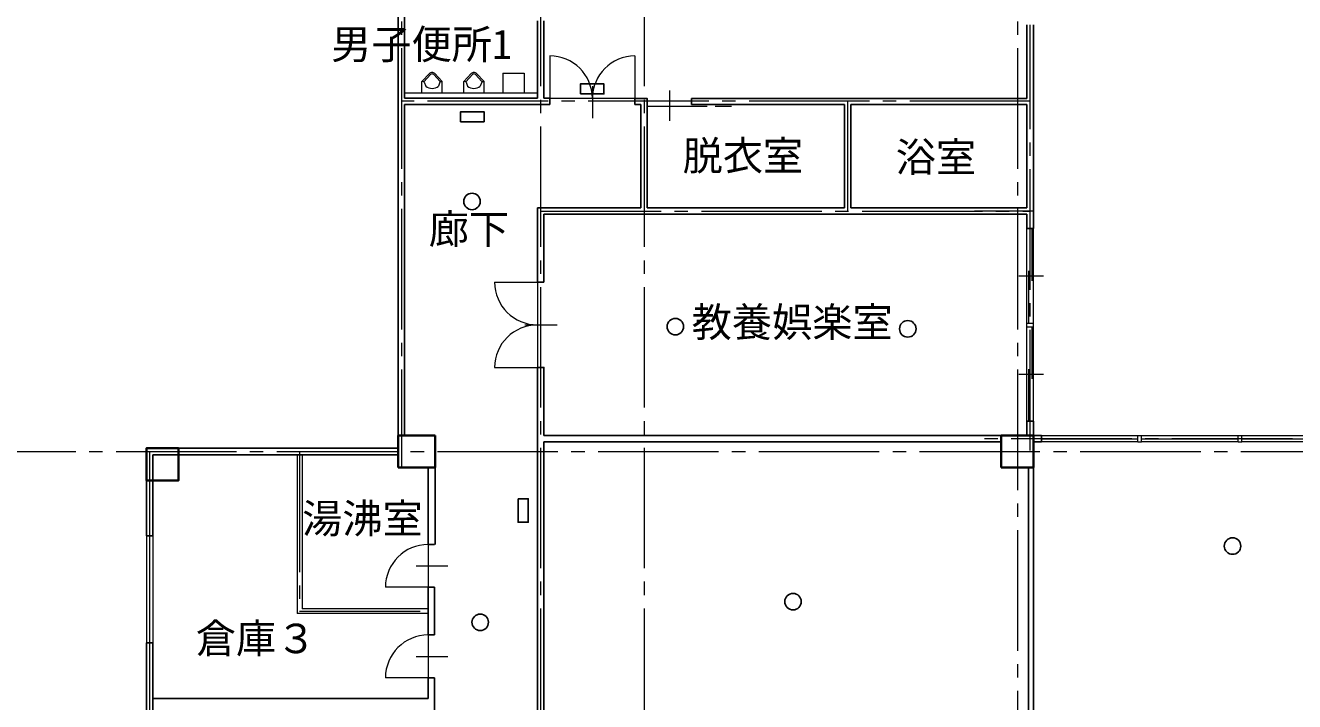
# Model space of a CAD drawing. Units: millimetres at full size, sheet at 1:250; details may follow other scales. Extents: x -229651 to 230101, y -162607 to 48650.
# Drawn here: x 107932 to 131628, y -118896 to -106268 of the extents above; entities that cross this region are included whole.
import ezdxf
from ezdxf.enums import TextEntityAlignment as Align

# ---------------------------------------------------------------- set-up
doc = ezdxf.new("R2010")
doc.units = ezdxf.units.MM
doc.header["$LTSCALE"] = 250
doc.linetypes.add('CHAIN2', pattern=[12, 9, -1, 1, -1])
doc.linetypes.add('DASHED1', pattern=[1.8, 1.2, -0.6])
for name, color, linetype, lineweight in [('1-0', 7, 'Continuous', 25), ('1-1', 4, 'Continuous', 18), ('1-3', 3, 'Continuous', 35), ('1-4', 2, 'Continuous', 25), ('E-0', 4, 'Continuous', 18), ('E-D', 4, 'Continuous', 25)]:
    doc.layers.add(name, color=color, linetype=linetype, lineweight=lineweight)
doc.styles.add('ＭＳ ゴシック', font='')
doc.styles.get('ＭＳ ゴシック').set_extended_font_data('MS Gothic')

msp = doc.modelspace()

# ---------------------------------------------------------------- linework, layer by layer
at = {"layer": '1-0'}
for p, q in [((114891.5, -113925.8), (114891.5, -76835.8)), ((115011.5, -107625.8), (115011.5, -91015.8)), ((117491.5, -106181.8), (117491.5, -107625.8)), ((117611.5, -106181.8), (117611.5, -107625.8)), ((126631.5, -107636.1), (126631.5, -106255.5)), ((126751.5, -109675.8), (126751.5, -106255.5)), ((115011.5, -107625.8), (117491.5, -107625.8)), ((115011.5, -107745.8), (117721.1, -107745.8)), ((115011.5, -113925.8), (115011.5, -107745.8)), ((117611.5, -107625.8), (117721.1, -107625.8)), ((117721.1, -107625.8), (117721.1, -107745.8)), ((119311.9, -107745.8), (119311.9, -107636.1)), ((120368.9, -107745.8), (120368.9, -107636.1)), ((120368.9, -107636.1), (126631.5, -107636.1)), ((120368.9, -107745.8), (123221.5, -107745.8)), ((123221.5, -107745.8), (123221.5, -109675.8)), ((123341.5, -107745.8), (123341.5, -109675.8)), ((123341.5, -107745.8), (126631.5, -107745.8)), ((126631.5, -109675.8), (126631.5, -107745.8)), ((117491.5, -109675.8), (117491.5, -111065.4)), ((117491.5, -109675.8), (119421.5, -109675.8)), ((119541.5, -109675.8), (123221.5, -109675.8)), ((123341.5, -109675.8), (126631.5, -109675.8)), ((126751.5, -109675.8), (126751.5, -110060.8)), ((117611.5, -109795.8), (117611.5, -111065.4)), ((117611.5, -109795.8), (126631.5, -109795.8)), ((126631.5, -109795.8), (126631.5, -110060.8)), ((126631.5, -110060.8), (126751.5, -110060.8)), ((117611.5, -111065.4), (117491.5, -111065.4)), ((117491.5, -112656.1), (117491.5, -123195.8)), ((126631.5, -113660.8), (126751.5, -113660.8)), ((126631.5, -113925.8), (126631.5, -113660.8)), ((126751.5, -113925.8), (126751.5, -113660.8)), ((126141.7, -113925.8), (117611.5, -113925.8)), ((126901.5, -113925.8), (126751.5, -113925.8)), ((110191.5, -114165.8), (114891.5, -114165.8)), ((110191.5, -114165.8), (110191.5, -115800.8)), ((126141.7, -114045.8), (117611.5, -114045.8)), ((117611.5, -114045.8), (117611.5, -123195.8)), ((110311.5, -114285.8), (114891.5, -114285.8)), ((110311.5, -115800.8), (110311.5, -114285.8)), ((115453.5, -115961.2), (115453.5, -114525.8)), ((115581.5, -114525.8), (115581.5, -115961.2)), ((126661.5, -114525.8), (126661.5, -122595.8)), ((126751.5, -114525.8), (126751.5, -122595.8)), ((110311.5, -115800.8), (110191.5, -115800.8)), ((115451.5, -115961.2), (115571.5, -115961.2)), ((115451.5, -116761.2), (115571.5, -116761.2)), ((115453.5, -116761.2), (115453.5, -117651.2)), ((115571.5, -117651.2), (115571.5, -116761.2)), ((115451.5, -117651.2), (115571.5, -117651.2)), ((110311.5, -117800.8), (110191.5, -117800.8)), ((110191.5, -117800.8), (110191.5, -122595.8)), ((110311.5, -122595.8), (110311.5, -117800.8)), ((115451.5, -118451.2), (115571.5, -118451.2)), ((115453.5, -118451.2), (115453.5, -118835.8)), ((115571.5, -121651.2), (115571.5, -118451.2)), ((110311.5, -118835.8), (115451.5, -118835.8))]:
    msp.add_line(p, q, dxfattribs=at)
for points in [[(119311.9, -107636.1), (119541.5, -107636.1), (119541.5, -109675.8)], [(119311.9, -107745.8), (119421.5, -107745.8), (119421.5, -109675.8)], [(117491.5, -112656.1), (117611.5, -112656.1), (117611.5, -113925.8)], [(126901.5, -113925.8), (126901.5, -114045.8), (126751.5, -114045.8)]]:
    msp.add_lwpolyline(points, dxfattribs=at)
at = {"layer": '1-1'}
for p, q in [((117721.1, -106836.1), (117721.1, -107636.1)), ((119311.9, -106836.1), (119311.9, -107636.1)), ((115335.1, -107315.8), (115474.1, -107167.8)), ((115335.1, -107525.8), (115335.1, -107315.8)), ((115360.7, -107315.8), (115335.1, -107315.8)), ((115372.6, -107319.7), (115496, -107188.4)), ((115379.7, -107329.4), (115405.1, -107405.8)), ((115674.8, -107316.7), (115554.3, -107188.4)), ((115715.1, -107315.8), (115576.2, -107167.8)), ((115670.6, -107329.4), (115645.1, -107405.8)), ((115689.6, -107315.8), (115715.1, -107315.8)), ((115715.1, -107525.8), (115715.1, -107315.8)), ((116115.1, -107315.8), (116254.1, -107167.8)), ((116115.1, -107525.8), (116115.1, -107315.8)), ((116140.7, -107315.8), (116115.1, -107315.8)), ((116152.6, -107319.7), (116276, -107188.4)), ((116159.7, -107329.4), (116185.1, -107405.8)), ((116454.8, -107316.7), (116334.3, -107188.4)), ((116495.1, -107315.8), (116356.2, -107167.8)), ((116450.6, -107329.4), (116425.1, -107405.8)), ((116469.6, -107315.8), (116495.1, -107315.8)), ((116495.1, -107525.8), (116495.1, -107315.8)), ((116844, -107162.9), (117244, -107162.9)), ((116844, -107162.9), (116844, -107512.9)), ((117244, -107162.9), (117244, -107512.9)), ((115011.5, -107525.8), (117491.5, -107525.8)), ((118516.5, -107401.2), (118516.5, -108001.2)), ((118516.5, -107401.2), (118516.5, -108001.2)), ((119956.4, -107483.6), (119956.4, -108051.3)), ((117721.1, -107625.8), (119311.9, -107625.8)), ((119557.2, -107774.5), (120362.3, -107774.5)), ((126631.5, -113660.8), (126631.5, -110060.8)), ((126721.5, -110060.8), (126721.5, -111036)), ((126751.5, -113660.8), (126751.5, -110060.8)), ((126661.5, -110850.6), (126661.5, -111825.8)), ((116691.5, -111065.4), (117491.5, -111065.4)), ((117491.5, -111065.4), (117491.5, -112656.1)), ((126476.4, -110943.3), (126939.2, -110943.3)), ((126631.5, -111825.8), (126751.5, -111825.8)), ((117256.7, -111860.8), (117856.7, -111860.8)), ((117256.7, -111860.8), (117856.7, -111860.8)), ((126631.5, -111895.8), (126751.5, -111895.8)), ((126721.5, -111895.8), (126721.5, -112871)), ((116691.5, -112656.1), (117491.5, -112656.1)), ((126476.4, -112778.3), (126939.2, -112778.3)), ((126661.5, -112685.6), (126661.5, -113660.8)), ((126901.5, -113925.8), (128701.5, -113925.8)), ((128701.5, -114045.8), (128701.5, -113925.8)), ((128701.5, -113925.8), (128771.5, -113925.8)), ((128771.5, -114045.8), (128771.5, -113925.8)), ((128771.5, -113925.8), (130571.5, -113925.8)), ((130571.5, -114045.8), (130571.5, -113925.8)), ((130571.5, -113925.8), (130641.5, -113925.8)), ((130641.5, -114045.8), (130641.5, -113925.8)), ((130641.5, -113925.8), (132441.5, -113925.8)), ((126901.5, -113985.8), (128701.5, -113985.8)), ((128701.5, -114045.8), (126901.5, -114045.8)), ((128701.5, -114045.8), (128771.5, -114045.8)), ((128771.5, -113985.8), (130571.5, -113985.8)), ((130571.5, -114045.8), (128771.5, -114045.8)), ((130571.5, -114045.8), (130641.5, -114045.8)), ((130641.5, -113985.8), (132441.5, -113985.8)), ((132441.5, -114045.8), (130641.5, -114045.8)), ((113006.5, -114285.8), (113006.5, -117250.8)), ((113096.5, -114285.8), (113096.5, -117160.8)), ((110191.5, -115800.8), (110191.5, -117800.8)), ((110251.5, -115800.8), (110251.5, -117800.8)), ((110311.5, -115800.8), (110311.5, -117800.8)), ((115453.5, -115961.2), (115453.5, -116761.2)), ((115227.3, -116361.2), (115816.3, -116361.2)), ((115451.5, -116761.2), (114653.5, -116761.2)), ((115453.5, -117250.8), (113006.5, -117250.8)), ((115453.5, -117160.8), (113096.5, -117160.8)), ((115453.5, -117651.2), (115453.5, -118451.2)), ((115227.3, -118051.2), (115816.3, -118051.2)), ((115451.5, -118451.2), (114653.5, -118451.2))]:
    msp.add_line(p, q, dxfattribs=at)
at = {"layer": '1-1', "linetype": 'DASHED1'}
msp.add_line((120362.3, -107774.5), (121167.4, -107774.5), dxfattribs=at)
at = {"layer": '1-1'}
for centre, radius, start, end in [((117716.5, -107636.1), 800, 0.73735, 89.66857), ((119316.5, -107636.1), 800, 90.33143, 180), ((115360.7, -107335.8), 20, 18.43475, 90.00005), ((115525.1, -107215.8), 70, 43.21404, 136.78607), ((115525.1, -107215.8), 40, 43.21404, 136.78607), ((115689.6, -107335.8), 20, 90.00005, 161.56477), ((116140.7, -107335.8), 20, 18.43475, 90.00005), ((116305.1, -107215.8), 70, 43.21404, 136.78607), ((116305.1, -107215.8), 40, 43.21404, 136.78607), ((116469.6, -107335.8), 20, 90.00005, 161.56477), ((115525.1, -107245.8), 200, 233.13008, 306.87003), ((116305.1, -107245.8), 200, 233.13008, 306.87003), ((117491.5, -111060.8), 800, 180.33143, 270), ((117491.5, -112660.8), 800, 90, 179.66857), ((115453.5, -116761.2), 800, 90, 180), ((115453.5, -118451.2), 800, 90, 180)]:
    msp.add_arc(centre, radius, start, end, dxfattribs=at)
at = {"layer": '1-3'}
for p, q in [((115581.5, -113925.8), (114891.5, -113925.8)), ((114891.5, -113925.8), (114891.5, -114525.8)), ((115581.5, -114525.8), (115581.5, -113925.8)), ((115581.5, -114525.8), (114891.5, -114525.8))]:
    msp.add_line(p, q, dxfattribs=at)
for points in [[(126151.5, -114525.8), (126751.5, -114525.8), (126751.5, -113925.8), (126151.5, -113925.8)], [(110191.5, -114765.8), (110791.5, -114765.8), (110791.5, -114165.8), (110191.5, -114165.8)]]:
    msp.add_lwpolyline(points, close=True, dxfattribs=at)
at = {"layer": '1-4'}
for points in [[(118293.2, -107547.7), (118731.4, -107547.7), (118731.4, -107359.9), (118293.2, -107359.9)], [(116056, -108067.8), (116494.2, -108067.8), (116494.2, -107880), (116056, -107880)], [(117130.8, -115107), (117130.8, -115545.3), (117318.6, -115545.3), (117318.6, -115107)]]:
    msp.add_lwpolyline(points, close=True, dxfattribs=at)
for centre in [(116269.8, -109556.4), (120066.8, -111893), (124406.2, -111934.7), (130469.6, -115991.2), (122263.9, -117028.9), (116423.3, -117415.1)]:
    msp.add_circle(centre, 154.1, dxfattribs=at)
at = {"layer": 'E-0', "color": 5, "linetype": 'CHAIN2', "lineweight": 9}
for p, q in [((114951.5, -73695.8), (114951.5, -114525.8)), ((126451.5, -73695.8), (126451.5, -147915.3)), ((117551.5, -102155.8), (117551.5, -147915.3)), ((119481.5, -102155.8), (119481.5, -147915.3)), ((126691.5, -114204.9), (126691.5, -106255.5)), ((126691.5, -107685.8), (114951.5, -107685.8)), ((123281.5, -107685.8), (123281.5, -109735.8)), ((117551.5, -109735.8), (126691.5, -109735.8)), ((126751.5, -109735.8), (125650.6, -109735.8)), ((146588.2, -113985.8), (125650.6, -113985.8)), ((106623.9, -114225.8), (148051.5, -114225.8)), ((110251.5, -114225.8), (110251.5, -147915.3))]:
    msp.add_line(p, q, dxfattribs=at)
msp.add_lwpolyline([(113051.5, -114225.8), (113051.5, -117205.8), (115421.5, -117205.8)], dxfattribs=at)

# ---------------------------------------------------------------- texts
at = {"layer": 'E-D', "style": 'ＭＳ ゴシック'}
for s, p in [('男子便所1', (113641.3, -107060.7)), ('脱衣室', (120202.8, -109142.2)), ('浴室', (124180.9, -109168.6)), ('廊下', (115461.7, -110512.4)), ('教養娯楽室', (120372, -112249.3)), ('湯沸室', (113098.9, -115916)), ('倉庫３', (111113.1, -118156.4))]:
    msp.add_text(s, height=549.9, dxfattribs=at).set_placement(p, align=Align.BOTTOM_LEFT)

doc.saveas('drawing.dxf')
